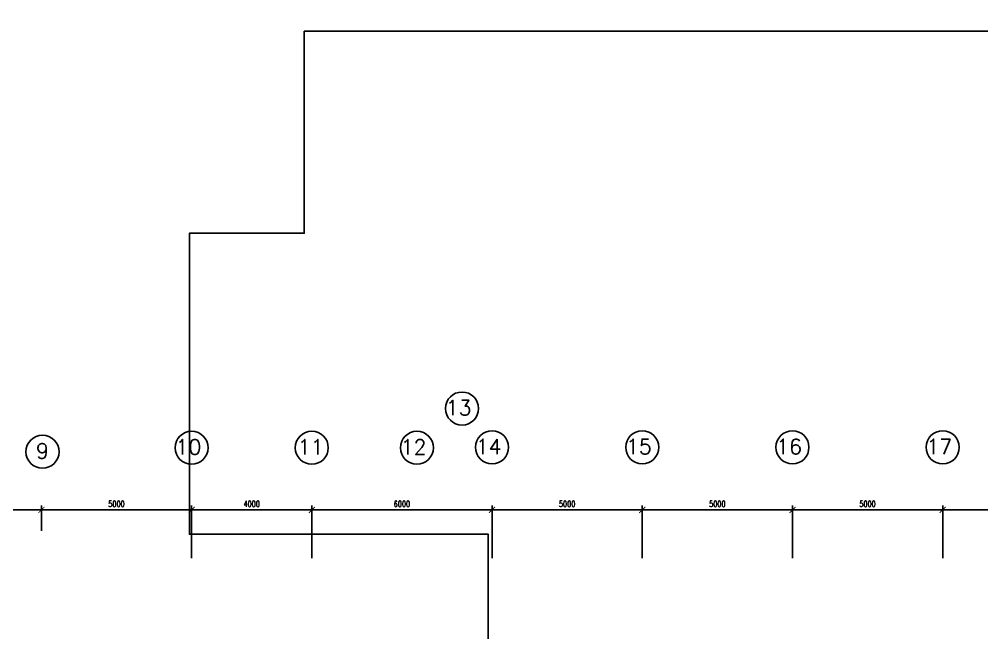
# Model space of a CAD drawing. Extents: x 2687779 to 2997471, y -863049 to -631414.
# Drawn here: x 2736478 to 2768516, y -782955 to -762524 of the extents above; entities that cross this region are included whole.
import ezdxf

# ---------------------------------------------------------------- set-up
doc = ezdxf.new("R2010")
doc.units = 0
doc.header["$LTSCALE"] = 10
doc.header["$MEASUREMENT"] = 0
doc.header["$PDMODE"] = 34
doc.layers.get('0').update_dxf_attribs({"linetype": 'CONTINUOUS'})
doc.layers.get('DEFPOINTS').update_dxf_attribs({"linetype": 'CONTINUOUS'})
for name, color, linetype in [('DIM', 7, 'CONTINUOUS'), ('GRID-T', 7, 'CONTINUOUS'), ('hatch', 7, 'CONTINUOUS')]:
    doc.layers.add(name, color=color, linetype=linetype)
doc.styles.add('ROMANS', font='romans.shx', dxfattribs={"width": 0.8, "height": 100})
doc.styles.get("Standard").update_dxf_attribs({"font": 'ROMANS.SHX'})
doc.dimstyles.new('STANDARD$0', dxfattribs={"dimscale": 0, "dimtxt": 8, "dimasz": 6, "dimexe": 1, "dimexo": 1, "dimgap": 3, "dimtad": 1, "dimdec": 0, "dimlfac": -1, "dimrnd": 1, "dimzin": 0, "dimdsep": 46, "dimtxsty": 'Standard', "dimcen": 0, "dimclrd": 5, "dimclre": 250, "dimadec": 0, "dimazin": 0, "dimtfac": 1, "dimtdec": 4, "dimtofl": 0, "dimtmove": 0, "dimatfit": 3, "dimfxl": 1, "dimtolj": 1, "dimtzin": 0, "dimarcsym": 0})

# ---------------------------------------------------------------- blocks, each defined once
blk = doc.blocks.new('_ARCHTICK')
at = {"color": 0, "linetype": 'ByBlock', "const_width": 0.15}
blk.add_lwpolyline([(-0.5, -0.5), (0.5, 0.5)], dxfattribs=at)
blk = doc.blocks.new('*D200')
at = {"layer": 'DEFPOINTS', "color": 0, "transparency": 16777216}
for p in [(2746216, -778864), (2742216, -780625), (2746216, -780625)]:
    blk.add_point(p, dxfattribs=at)
at = {"layer": 'DIM', "color": 7, "lineweight": -2, "transparency": 16777216}
for p, q in [((2742216, -780475), (2742216, -778714)), ((2746216, -780475), (2746216, -778714)), ((2742066, -778864), (2746366, -778864))]:
    blk.add_line(p, q, dxfattribs=at)
at = {"layer": 'DIM', "color": 7, "lineweight": -2, "transparency": 16777216, "xscale": 200, "yscale": 200, "zscale": 200, "rotation": 180}
blk.add_blockref('_ARCHTICK', (2742216, -778864), dxfattribs=at)
at = {"layer": 'DIM', "color": 7, "lineweight": -2, "transparency": 16777216, "xscale": 200, "yscale": 200, "zscale": 200}
blk.add_blockref('_ARCHTICK', (2746216, -778864), dxfattribs=at)
at = {"layer": 'DIM', "color": 7, "transparency": 16777216, "insert": (2744216, -778664), "char_height": 200, "attachment_point": 5, "style": 'ROMANS'}
blk.add_mtext('\\A1;4000', dxfattribs=at)
blk = doc.blocks.new('*D201')
at = {"layer": 'DEFPOINTS', "color": 0, "transparency": 16777216}
for p in [(2752216, -778864), (2746216, -780625), (2752216, -780625)]:
    blk.add_point(p, dxfattribs=at)
at = {"layer": 'DIM', "color": 7, "lineweight": -2, "transparency": 16777216}
for p, q in [((2746216, -780475), (2746216, -778714)), ((2752216, -780475), (2752216, -778714)), ((2746066, -778864), (2752366, -778864))]:
    blk.add_line(p, q, dxfattribs=at)
at = {"layer": 'DIM', "color": 7, "lineweight": -2, "transparency": 16777216, "xscale": 200, "yscale": 200, "zscale": 200, "rotation": 180}
blk.add_blockref('_ARCHTICK', (2746216, -778864), dxfattribs=at)
at = {"layer": 'DIM', "color": 7, "lineweight": -2, "transparency": 16777216, "xscale": 200, "yscale": 200, "zscale": 200}
blk.add_blockref('_ARCHTICK', (2752216, -778864), dxfattribs=at)
at = {"layer": 'DIM', "color": 7, "transparency": 16777216, "insert": (2749216, -778664), "char_height": 200, "attachment_point": 5, "style": 'ROMANS'}
blk.add_mtext('\\A1;6000', dxfattribs=at)
blk = doc.blocks.new('*D202')
at = {"layer": 'DEFPOINTS', "color": 0, "transparency": 16777216}
for p in [(2757216, -778864), (2752216, -780625), (2757216, -780625)]:
    blk.add_point(p, dxfattribs=at)
at = {"layer": 'DIM', "color": 7, "lineweight": -2, "transparency": 16777216}
for p, q in [((2752216, -780475), (2752216, -778714)), ((2757216, -780475), (2757216, -778714)), ((2752066, -778864), (2757366, -778864))]:
    blk.add_line(p, q, dxfattribs=at)
at = {"layer": 'DIM', "color": 7, "lineweight": -2, "transparency": 16777216, "xscale": 200, "yscale": 200, "zscale": 200, "rotation": 180}
blk.add_blockref('_ARCHTICK', (2752216, -778864), dxfattribs=at)
at = {"layer": 'DIM', "color": 7, "lineweight": -2, "transparency": 16777216, "xscale": 200, "yscale": 200, "zscale": 200}
blk.add_blockref('_ARCHTICK', (2757216, -778864), dxfattribs=at)
at = {"layer": 'DIM', "color": 7, "transparency": 16777216, "insert": (2754716, -778664), "char_height": 200, "attachment_point": 5, "style": 'ROMANS'}
blk.add_mtext('\\A1;5000', dxfattribs=at)
blk = doc.blocks.new('*D203')
at = {"layer": 'DEFPOINTS', "color": 0, "transparency": 16777216}
for p in [(2762216, -778864), (2757216, -780625), (2762216, -780625)]:
    blk.add_point(p, dxfattribs=at)
at = {"layer": 'DIM', "color": 7, "lineweight": -2, "transparency": 16777216}
for p, q in [((2757216, -780475), (2757216, -778714)), ((2762216, -780475), (2762216, -778714)), ((2757066, -778864), (2762366, -778864))]:
    blk.add_line(p, q, dxfattribs=at)
at = {"layer": 'DIM', "color": 7, "lineweight": -2, "transparency": 16777216, "xscale": 200, "yscale": 200, "zscale": 200, "rotation": 180}
blk.add_blockref('_ARCHTICK', (2757216, -778864), dxfattribs=at)
at = {"layer": 'DIM', "color": 7, "lineweight": -2, "transparency": 16777216, "xscale": 200, "yscale": 200, "zscale": 200}
blk.add_blockref('_ARCHTICK', (2762216, -778864), dxfattribs=at)
at = {"layer": 'DIM', "color": 7, "transparency": 16777216, "insert": (2759716, -778664), "char_height": 200, "attachment_point": 5, "style": 'ROMANS'}
blk.add_mtext('\\A1;5000', dxfattribs=at)
blk = doc.blocks.new('*D204')
at = {"layer": 'DEFPOINTS', "color": 0, "transparency": 16777216}
for p in [(2767216, -778864), (2762216, -780625), (2767216, -780625)]:
    blk.add_point(p, dxfattribs=at)
at = {"layer": 'DIM', "color": 7, "lineweight": -2, "transparency": 16777216}
for p, q in [((2762216, -780475), (2762216, -778714)), ((2767216, -780475), (2767216, -778714)), ((2762066, -778864), (2767366, -778864))]:
    blk.add_line(p, q, dxfattribs=at)
at = {"layer": 'DIM', "color": 7, "lineweight": -2, "transparency": 16777216, "xscale": 200, "yscale": 200, "zscale": 200, "rotation": 180}
blk.add_blockref('_ARCHTICK', (2762216, -778864), dxfattribs=at)
at = {"layer": 'DIM', "color": 7, "lineweight": -2, "transparency": 16777216, "xscale": 200, "yscale": 200, "zscale": 200}
blk.add_blockref('_ARCHTICK', (2767216, -778864), dxfattribs=at)
at = {"layer": 'DIM', "color": 7, "transparency": 16777216, "insert": (2764716, -778664), "char_height": 200, "attachment_point": 5, "style": 'ROMANS'}
blk.add_mtext('\\A1;5000', dxfattribs=at)
blk = doc.blocks.new('*D205')
at = {"layer": 'DEFPOINTS', "color": 0, "transparency": 16777216}
for p in [(2772216, -778864), (2767216, -780625), (2772216, -780625)]:
    blk.add_point(p, dxfattribs=at)
at = {"layer": 'DIM', "color": 7, "lineweight": -2, "transparency": 16777216}
for p, q in [((2767216, -780475), (2767216, -778714)), ((2772216, -780475), (2772216, -778714)), ((2767066, -778864), (2772366, -778864))]:
    blk.add_line(p, q, dxfattribs=at)
at = {"layer": 'DIM', "color": 7, "lineweight": -2, "transparency": 16777216, "xscale": 200, "yscale": 200, "zscale": 200, "rotation": 180}
blk.add_blockref('_ARCHTICK', (2767216, -778864), dxfattribs=at)
at = {"layer": 'DIM', "color": 7, "lineweight": -2, "transparency": 16777216, "xscale": 200, "yscale": 200, "zscale": 200}
blk.add_blockref('_ARCHTICK', (2772216, -778864), dxfattribs=at)
at = {"layer": 'DIM', "color": 7, "transparency": 16777216, "insert": (2769716, -778664), "char_height": 200, "attachment_point": 5, "style": 'ROMANS'}
blk.add_mtext('\\A1;5000', dxfattribs=at)
blk = doc.blocks.new('*D218')
at = {"layer": 'DEFPOINTS', "color": 0, "transparency": 16777216}
for p in [(2742216, -778864), (2737216, -779714), (2742216, -779714)]:
    blk.add_point(p, dxfattribs=at)
at = {"layer": 'DIM', "color": 7, "lineweight": -2, "transparency": 16777216}
for p, q in [((2737216, -779564), (2737216, -778714)), ((2742216, -779564), (2742216, -778714)), ((2737066, -778864), (2742366, -778864))]:
    blk.add_line(p, q, dxfattribs=at)
at = {"layer": 'DIM', "color": 7, "lineweight": -2, "transparency": 16777216, "xscale": 200, "yscale": 200, "zscale": 200, "rotation": 180}
blk.add_blockref('_ARCHTICK', (2737216, -778864), dxfattribs=at)
at = {"layer": 'DIM', "color": 7, "lineweight": -2, "transparency": 16777216, "xscale": 200, "yscale": 200, "zscale": 200}
blk.add_blockref('_ARCHTICK', (2742216, -778864), dxfattribs=at)
at = {"layer": 'DIM', "color": 7, "transparency": 16777216, "insert": (2739716, -778664), "char_height": 200, "attachment_point": 5, "style": 'ROMANS'}
blk.add_mtext('\\A1;5000', dxfattribs=at)
blk = doc.blocks.new('*D219')
at = {"layer": 'DEFPOINTS', "color": 0, "transparency": 16777216}
for p in [(2732216, -778864), (2732216, -779714), (2737216, -779714)]:
    blk.add_point(p, dxfattribs=at)
at = {"layer": 'DIM', "color": 7, "lineweight": -2, "transparency": 16777216}
for p, q in [((2732216, -779564), (2732216, -778714)), ((2737216, -779564), (2737216, -778714)), ((2737366, -778864), (2732066, -778864))]:
    blk.add_line(p, q, dxfattribs=at)
at = {"layer": 'DIM', "color": 7, "lineweight": -2, "transparency": 16777216, "xscale": 200, "yscale": 200, "zscale": 200}
for p, rotation in [((2732216, -778864), 179.99999998825), ((2737216, -778864), 359.99999998825)]:
    blk.add_blockref('_ARCHTICK', p, dxfattribs=dict(at, rotation=rotation))
at = {"layer": 'DIM', "color": 7, "transparency": 16777216, "insert": (2734716, -778664), "char_height": 200, "attachment_point": 5, "rotation": 360, "style": 'ROMANS'}
blk.add_mtext('\\A1;5000', dxfattribs=at)

msp = doc.modelspace()

# ---------------------------------------------------------------- linework, layer by layer
at = {"layer": 'GRID-T', "color": 7}
for centre in [(2751216.5, -775487.8, 0), (2742216.3, -776792.4, 0), (2746216.3, -776792.4, 0), (2749716.4, -776792.4, 0), (2752215.6, -776779.6), (2757215.6, -776779.6), (2762215.6, -776779.6), (2767215.6, -776779.6), (2737252, -776925.4)]:
    msp.add_circle(centre, 550, dxfattribs=at)
at = {"layer": 'hatch', "color": 8}
msp.add_lwpolyline([(2752091.3, -784349.1), (2752091.3, -779674.1), (2742141.3, -779674.1), (2742141.3, -769649.1), (2745966.3, -769649.1), (2745966.3, -762924.1), (2771615.6, -762924.1), (2771615.6, -762524.1), (2787822.4, -762524.1), (2787822.4, -762924.1), (2813472.4, -762924.1), (2813472.4, -769649.1), (2817297.4, -769649.1), (2817297.4, -786424.1), (2787465, -786424.1)], dxfattribs=at)

# ---------------------------------------------------------------- texts
at = {"layer": 'GRID-T', "color": 3, "style": 'ROMANS'}
for s, p in [('13', (2750676.3, -775713.6, 0)), ('10', (2741680.3, -777018.2, 0)), ('11', (2745748.6, -777018.2, 0)), ('12', (2749176.2, -777018.2, 0)), ('14', (2751675.4, -777005.3)), ('15', (2756675.4, -777005.3)), ('16', (2761675.4, -777005.3)), ('17', (2766675.4, -777005.3)), ('9', (2737036.8, -777151.1))]:
    msp.add_text(s, height=500, dxfattribs=at).set_placement(p)

# ---------------------------------------------------------------- dimensions: what is measured, and where the dimension line sits
at = {"layer": 'DIM'}
for p1, p2, distance, picture, middle in [((2737216.3, -779714.4), (2732216.3, -779714.4), -850.6, '*D219', (2734716.3, -778663.8)), ((2737216.3, -779714.4), (2742216.3, -779714.4), 850.6, '*D218', (2739716.3, -778663.8)), ((2742216.3, -780624.8), (2746216.3, -780624.8), 1761, '*D200', (2744216.3, -778663.8)), ((2746216.3, -780624.8), (2752216.3, -780624.8), 1761, '*D201', (2749216.3, -778663.8)), ((2752216.3, -780624.8), (2757216.3, -780624.8), 1761, '*D202', (2754716.3, -778663.8)), ((2757216.3, -780624.8), (2762216.3, -780624.8), 1761, '*D203', (2759716.3, -778663.8)), ((2762216.3, -780624.8), (2767216.3, -780624.8), 1761, '*D204', (2764716.3, -778663.8)), ((2767216.3, -780624.8), (2772216.3, -780624.8), 1761, '*D205', (2769716.3, -778663.8))]:
    dim = msp.add_aligned_dim(p1=p1, p2=p2, distance=distance, dimstyle='STANDARD$0', override={"dimscale": 100, "dimtxt": 2, "dimasz": 2, "dimexe": 1.5, "dimexo": 1.5, "dimgap": 1, "dimtxsty": 'ROMANS', "dimblk": 'ARCHTICK', "dimdle": 1.5, "dimclrd": 7, "dimclre": 7, "dimclrt": 7, "dimtdec": 0, "dimtmove": 2}, dxfattribs=at)
    dim.commit()
    dim.dimension.update_dxf_attribs({"geometry": picture, "text_midpoint": middle})

doc.saveas('drawing.dxf')
